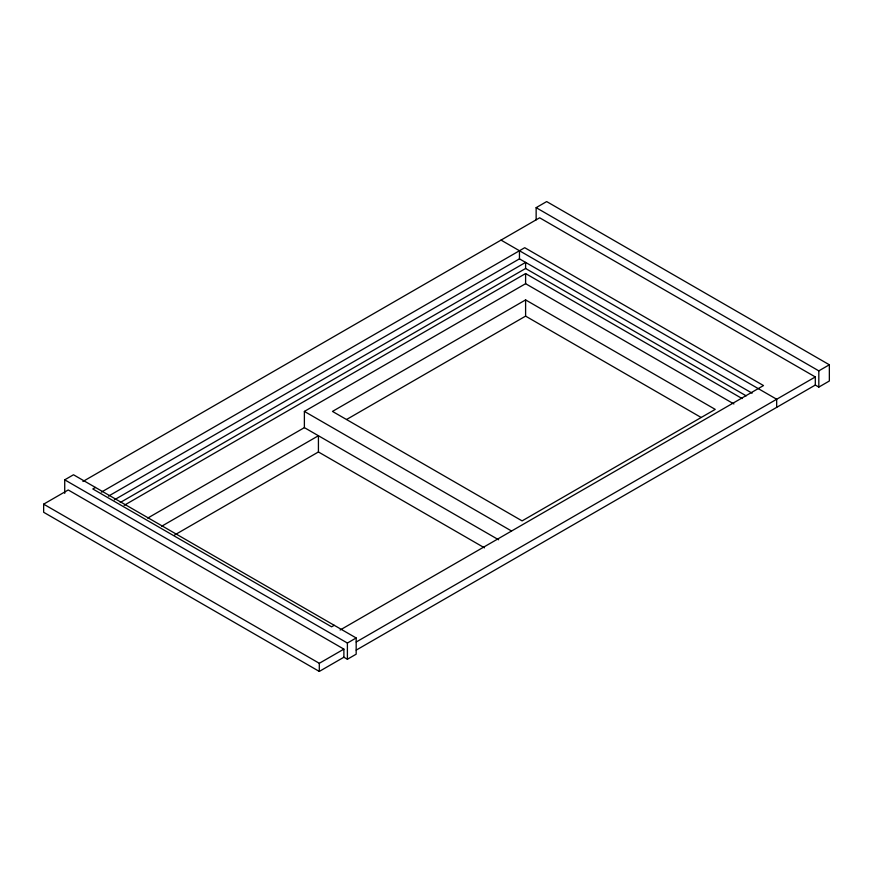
<?xml version="1.0" encoding="UTF-8"?>
<svg xmlns="http://www.w3.org/2000/svg" width="873" height="873" viewBox="0 0 873 873"><rect width="100%" height="100%" fill="white"/><g stroke="black" fill="none" stroke-linecap="round" stroke-linejoin="round"><path stroke-width="1.31" d="M64.722 493.354L64.722 479.834L73.496 474.77L356.173 637.967L356.173 654.183L347.399 659.257L343.886 657.227L319.3 671.424L43.65 512.276L43.65 504.158L68.236 489.971L343.886 649.119L343.886 657.227M536.142 219.832L536.142 207.665L546.673 201.576L829.35 364.783L829.35 380.999L818.819 387.088L815.306 385.058L356.206 650.112M82.913 481.492L539.656 217.803L815.306 376.95L815.306 385.058M95.441 487.44L92.811 488.956L331.598 626.814L334.228 625.297M101.355 492.132L524.728 247.703L763.504 385.56L340.132 630M108.438 496.159L519.457 258.855L752.1 393.166M114.363 499.825L525.601 262.402L525.601 268.48L120.256 502.51M124.141 505.336L525.601 273.555L742.137 398.568M498.625 539.776L304.382 427.628L304.382 411.412L525.601 283.692L733.898 403.948M147.701 518.093L304.382 427.628M525.601 299.908L332.471 411.412L522.098 520.886L715.227 409.382L525.601 299.908L525.601 316.124L346.603 419.476M161.658 526.244L318.427 435.736L318.427 451.963L484.493 547.84M174.622 534.985L318.427 451.963M64.722 479.834L347.399 643.041L356.173 637.967M536.142 207.665L818.819 370.861L829.35 364.783M43.65 504.158L319.3 663.305L343.886 649.119M356.206 642.004L815.306 376.95M501.026 240.097L776.675 399.245L776.675 407.353M525.601 268.48L746.197 395.84M525.601 316.124L701.095 417.447M304.382 411.412L511.502 530.991M818.819 370.861L818.819 387.088M525.601 273.555L525.601 283.692M519.457 250.747L519.457 258.855M347.399 643.041L347.399 659.257M319.3 663.305L319.3 671.424"/></g></svg>
